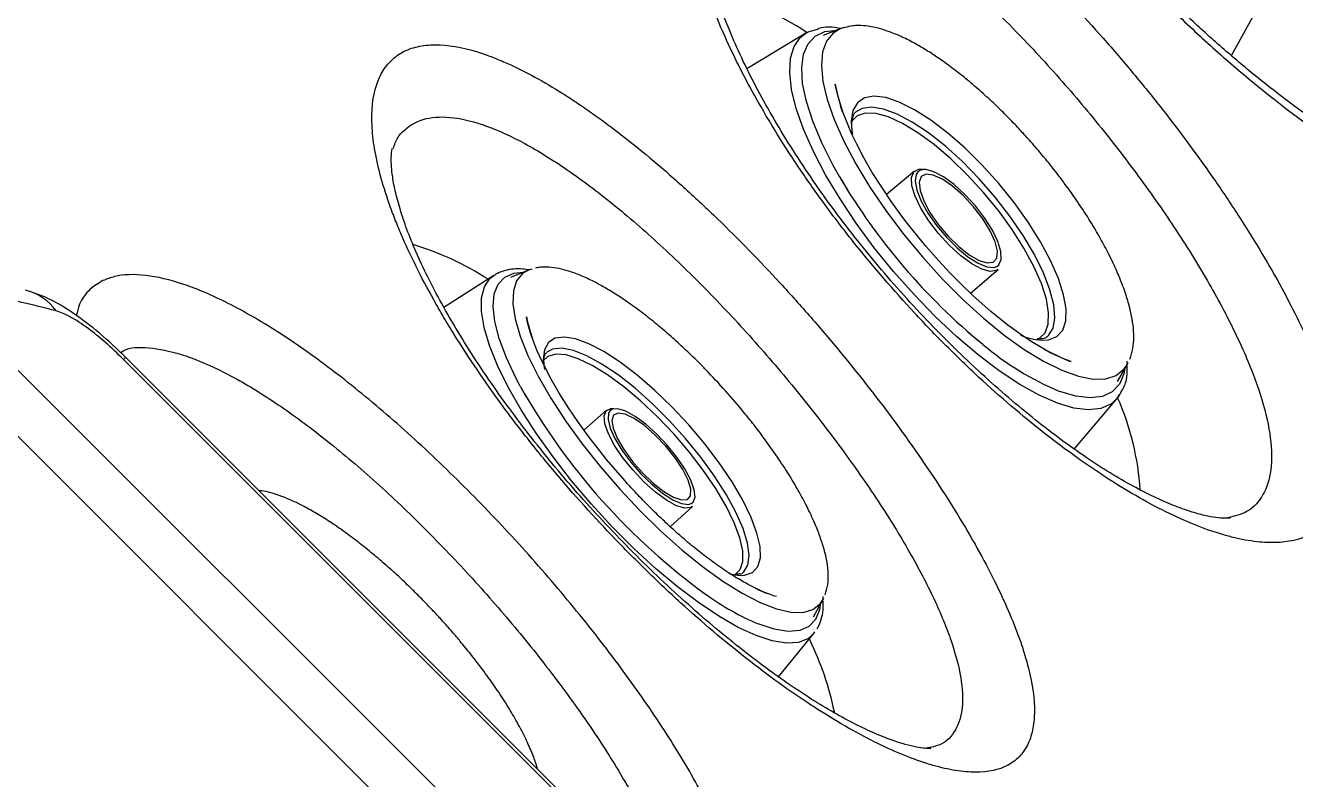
# Model space of a CAD drawing. Extents: x 409 to 498, y 628 to 778.
# Drawn here: x 417.312 to 421.841, y 658.022 to 660.712 of the extents above; entities that cross this region are included whole.
import ezdxf

# ---------------------------------------------------------------- set-up
doc = ezdxf.new("R2010")
doc.units = 0
doc.header["$MEASUREMENT"] = 0
doc.layers.add('1', color=4, linetype='Continuous')
doc.layers.add('GEOMETRY', color=4, linetype='Continuous', lineweight=25)

# ---------------------------------------------------------------- blocks, each defined once
blk = doc.blocks.new('2026_PULSE')
at = {"layer": 'GEOMETRY'}
for p, q in [((13.0346, 15.6439), (13.1935, 15.9312)), ((11.5168, 15.7235), (11.3072, 15.5971)), ((11.6425, 15.7403), (11.5786, 15.7163)), ((11.6814, 15.3752), (11.6832, 15.3634)), ((11.9051, 15.2321), (11.8051, 15.1487)), ((11.9237, 15.2339), (11.915, 15.2269)), ((11.9358, 15.2372), (11.9237, 15.2339)), ((11.6369, 15.2127), (11.6457, 15.1976)), ((10.4048, 14.8594), (10.2272, 14.746)), ((10.528, 14.8786), (10.4639, 14.8524)), ((10.5402, 14.882), (10.528, 14.8786)), ((12.1048, 14.7963), (12.2032, 14.8816)), ((14.8259, 8.4039), (8.3839, 14.8458)), ((14.5726, 8.4209), (8.4009, 14.5925)), ((14.5407, 9.1042), (9.0843, 14.5606)), ((14.5484, 9.112), (9.092, 14.5684)), ((12.6287, 14.4816), (12.6626, 14.5409)), ((12.6626, 14.5409), (12.6664, 14.5488)), ((10.4991, 14.4647), (10.5074, 14.4495)), ((12.474, 14.2406), (12.6259, 14.4195)), ((12.626, 14.4197), (12.6356, 14.4352)), ((10.807, 14.3792), (10.7262, 14.3084)), ((10.8261, 14.3815), (10.8184, 14.3757)), ((10.8308, 14.3831), (10.8261, 14.3815)), ((11.0339, 13.9635), (11.1134, 14.0359)), ((11.148, 13.7314), (11.1637, 13.7204)), ((11.5449, 13.6416), (11.5781, 13.7023)), ((11.5781, 13.7023), (11.5812, 13.7091)), ((11.5452, 13.5821), (11.5493, 13.5881)), ((11.4202, 13.4279), (11.5452, 13.5821))]:
    blk.add_line(p, q, dxfattribs=at)
at = {"layer": 'GEOMETRY', "flags": 128}
for points in [[(12.4141, 14.4043), (12.3495, 14.4326), (12.2801, 14.4713), (12.2071, 14.5196), (12.1316, 14.5767), (12.055, 14.6419), (11.9784, 14.7139), (11.9031, 14.7916), (11.8304, 14.8737), (11.7614, 14.9589), (11.6973, 15.0458), (11.6392, 15.1329), (11.5879, 15.2189), (11.5444, 15.3022), (11.5093, 15.3816), (11.4833, 15.4557), (11.4666, 15.5233), (11.4597, 15.5833), (11.4627, 15.6348), (11.4754, 15.6768), (11.4977, 15.7087), (11.5168, 15.7235)], [(11.6385, 15.21), (11.615, 15.2518), (11.5743, 15.3329), (11.5422, 15.4097), (11.5193, 15.4808), (11.506, 15.5451), (11.5026, 15.6014), (11.509, 15.6487), (11.5252, 15.6863), (11.5509, 15.7135), (11.5856, 15.7298), (11.6289, 15.735), (11.6295, 15.735)], [(11.5168, 15.7235), (11.5293, 15.73), (11.5598, 15.7389)], [(11.6425, 15.7403), (11.6145, 15.7244), (11.5909, 15.6959), (11.5768, 15.6572), (11.5726, 15.6089), (11.5782, 15.5518)], [(11.5782, 15.5518), (11.5937, 15.487), (11.6186, 15.4156), (11.6527, 15.3389), (11.6952, 15.2583), (11.7454, 15.1752), (11.8024, 15.0911), (11.8652, 15.0075), (11.9327, 14.9259), (12.0036, 14.8478), (12.0768, 14.7744), (12.1508, 14.7072), (12.2244, 14.6474), (12.2963, 14.596), (12.3652, 14.5539), (12.4298, 14.5218), (12.489, 14.5005), (12.5418, 14.4901), (12.5871, 14.491), (12.6242, 14.5031), (12.6525, 14.5262), (12.6626, 14.5409)], [(11.9453, 14.9643), (11.8831, 15.0408), (11.8596, 15.0718), (11.8227, 15.1228), (11.7878, 15.1744), (11.7544, 15.2275), (11.7244, 15.2795), (11.699, 15.3276), (11.6806, 15.3657), (11.6701, 15.3895), (11.6469, 15.4488), (11.6285, 15.5107), (11.6233, 15.5345), (11.6221, 15.5411), (11.622, 15.5417), (11.622, 15.5417), (11.622, 15.5417), (11.622, 15.5417), (11.622, 15.5417), (11.622, 15.5417), (11.622, 15.5417), (11.622, 15.5417), (11.622, 15.5417), (11.622, 15.5417), (11.622, 15.5416), (11.6221, 15.5409), (11.6315, 15.4985), (11.6441, 15.4567), (11.6484, 15.4442), (11.6492, 15.4421), (11.6493, 15.4416), (11.6493, 15.4415), (11.6494, 15.4415), (11.6494, 15.4415), (11.6494, 15.4415), (11.6494, 15.4415), (11.6494, 15.4415), (11.6494, 15.4415), (11.6494, 15.4415), (11.6494, 15.4415), (11.6493, 15.4415), (11.6493, 15.4418), (11.6485, 15.4439), (11.6425, 15.4616), (11.6409, 15.4665), (11.6409, 15.4667), (11.6409, 15.4667), (11.6409, 15.4667), (11.6409, 15.4667), (11.6409, 15.4667), (11.6409, 15.4667), (11.6409, 15.4667), (11.6409, 15.4666), (11.6409, 15.4666), (11.641, 15.4664), (11.6412, 15.4657), (11.6421, 15.4629), (11.6424, 15.4619), (11.6425, 15.4614), (11.6426, 15.4612), (11.6427, 15.4611), (11.6427, 15.461), (11.6427, 15.4609), (11.6427, 15.4609), (11.6426, 15.4612), (11.6423, 15.4623), (11.6417, 15.464), (11.6418, 15.4639)], [(12.3573, 14.6289), (12.3829, 14.6304), (12.4126, 14.6421), (12.4331, 14.6648), (12.4441, 14.6978), (12.4452, 14.7403), (12.4364, 14.7912), (12.4179, 14.8491), (12.3902, 14.9126), (12.3541, 14.98), (12.3103, 15.0497), (12.2602, 15.1196), (12.2049, 15.1882), (12.146, 15.2535), (12.0849, 15.3139), (12.0232, 15.3679), (11.9626, 15.414), (11.9045, 15.451), (11.8505, 15.478), (11.802, 15.4943), (11.7603, 15.4994), (11.7264, 15.4933), (11.7012, 15.476), (11.6854, 15.4481), (11.6793, 15.4102), (11.6814, 15.3752)], [(12.3775, 14.641), (12.3824, 14.6454), (12.3986, 14.6722), (12.4049, 14.7092), (12.4013, 14.7552), (12.3876, 14.809), (12.3645, 14.8692), (12.3324, 14.9342), (12.2922, 15.0021), (12.2451, 15.0711), (12.1923, 15.1393), (12.1353, 15.2048), (12.0756, 15.266), (12.0149, 15.321), (11.9547, 15.3685), (11.8969, 15.407), (11.8428, 15.4356), (11.794, 15.4535), (11.7519, 15.4602), (11.7176, 15.4554), (11.6947, 15.4421)], [(12.3473, 14.6335), (12.3494, 14.6347), (12.3702, 14.6554), (12.3815, 14.6864), (12.383, 14.7267), (12.3748, 14.7754), (12.3571, 14.8311), (12.3303, 14.8922), (12.2951, 14.9572), (12.2525, 15.0242), (12.2038, 15.0914), (12.1501, 15.157), (12.0931, 15.2191), (12.0341, 15.2762), (11.9749, 15.3265), (11.9171, 15.3689), (11.8622, 15.402), (11.8117, 15.4251), (11.767, 15.4374), (11.7294, 15.4386), (11.6998, 15.4288), (11.679, 15.4081), (11.6778, 15.406)], [(12.2032, 14.8816), (12.1975, 14.8778), (12.1749, 14.8743), (12.1448, 14.8823), (12.1089, 14.9012), (12.0696, 14.93), (12.0293, 14.9667), (11.9906, 15.009), (11.9558, 15.0543), (11.9272, 15.0998), (11.9066, 15.1426), (11.8952, 15.18), (11.8938, 15.2096), (11.9025, 15.2296), (11.9206, 15.2388), (11.9333, 15.2391)], [(11.915, 15.2269), (11.9108, 15.2198), (11.9073, 15.1959), (11.9135, 15.1636), (11.9289, 15.1249), (11.9526, 15.0824), (11.9832, 15.0386), (12.0186, 14.9963), (12.0567, 14.9582), (12.0951, 14.9267), (12.1313, 14.9037), (12.1631, 14.8907), (12.1885, 14.8885), (12.1982, 14.8915)], [(12.1858, 14.9072), (12.1982, 14.9215), (12.2004, 14.9463), (12.1923, 14.9798), (12.1744, 15.0194), (12.1482, 15.0622), (12.1154, 15.105), (12.0787, 15.1447), (12.0406, 15.1784), (12.0041, 15.2034), (11.9717, 15.218), (11.946, 15.2211), (11.9289, 15.2125), (11.9215, 15.1927), (11.9245, 15.1633), (11.9376, 15.1265), (11.9598, 15.0849), (11.9896, 15.0417), (12.0247, 15), (12.0624, 14.963), (12.1001, 14.9334), (12.1349, 14.9133), (12.1641, 14.9044), (12.1858, 14.9072)], [(12.2142, 14.9166), (12.2129, 14.9448), (12.202, 14.9806), (12.1823, 15.0215), (12.1549, 15.065), (12.1217, 15.1084), (12.0846, 15.1489), (12.0461, 15.184), (12.0085, 15.2114), (11.9742, 15.2296), (11.9453, 15.2372), (11.9358, 15.2372)], [(12.3869, 14.5859), (12.3869, 14.5859), (12.387, 14.5859), (12.3871, 14.5858), (12.3873, 14.5857), (12.3875, 14.5856), (12.3879, 14.5854), (12.3888, 14.5849), (12.3911, 14.5838), (12.3919, 14.5834), (12.3922, 14.5832), (12.3923, 14.5832), (12.3923, 14.5832), (12.3923, 14.5832), (12.3923, 14.5832), (12.3923, 14.5831), (12.3923, 14.5831), (12.3923, 14.5831), (12.3923, 14.5832), (12.3922, 14.5832), (12.3916, 14.5835), (12.387, 14.5859), (12.3698, 14.595), (12.3688, 14.5956), (12.3688, 14.5956), (12.3688, 14.5956), (12.3688, 14.5956), (12.3688, 14.5956), (12.3688, 14.5956), (12.3688, 14.5956), (12.3688, 14.5956), (12.3688, 14.5956), (12.3689, 14.5955), (12.3691, 14.5954), (12.3706, 14.5946), (12.3912, 14.5837), (12.4413, 14.5607), (12.4579, 14.5544), (12.4632, 14.5525), (12.4633, 14.5525), (12.4633, 14.5525), (12.4633, 14.5525), (12.4633, 14.5525), (12.4633, 14.5525), (12.4633, 14.5525), (12.4633, 14.5525), (12.4633, 14.5525), (12.4633, 14.5525), (12.4633, 14.5525), (12.4633, 14.5525), (12.4633, 14.5525), (12.4627, 14.5527), (12.4307, 14.5651), (12.3725, 14.5936), (12.3265, 14.6207), (12.2927, 14.6429), (12.2372, 14.683), (12.177, 14.7315), (12.1145, 14.787), (12.0663, 14.8333), (12.031, 14.8693), (11.991, 14.9123), (11.9453, 14.9643)], [(12.1982, 14.8915), (12.2059, 14.8973), (12.2142, 14.9165), (12.2142, 14.9166)], [(11.3401, 13.5751), (11.2762, 13.6045), (11.2073, 13.644), (11.1344, 13.6928), (11.0587, 13.7501), (10.9815, 13.815), (10.9039, 13.8863), (10.8274, 13.9631), (10.7532, 14.0439), (10.6824, 14.1274), (10.6162, 14.2124), (10.5558, 14.2973), (10.5021, 14.3809), (10.456, 14.4616), (10.4182, 14.5382), (10.3894, 14.6095), (10.3701, 14.6743), (10.3605, 14.7314), (10.3609, 14.78), (10.3711, 14.8193), (10.3911, 14.8486), (10.4048, 14.8594)], [(10.4991, 14.4647), (10.4848, 14.492), (10.45, 14.5661), (10.4245, 14.6344), (10.4085, 14.6958), (10.4024, 14.7493), (10.4063, 14.7939), (10.4202, 14.8288), (10.4437, 14.8535), (10.4765, 14.8676), (10.5094, 14.871)], [(10.528, 14.8786), (10.5076, 14.8668), (10.4862, 14.8408), (10.4745, 14.8047), (10.4727, 14.7591), (10.481, 14.7048)], [(10.481, 14.7048), (10.499, 14.6428), (10.5266, 14.5741), (10.5632, 14.5001), (10.6082, 14.422), (10.6608, 14.3412), (10.72, 14.2592), (10.7847, 14.1774), (10.8539, 14.0973), (10.9263, 14.0203), (11.0005, 13.9478), (11.0754, 13.8811), (11.1494, 13.8213), (11.2214, 13.7696), (11.29, 13.7269), (11.354, 13.6939), (11.4123, 13.6712), (11.4637, 13.6592), (11.5075, 13.6582), (11.5428, 13.6681), (11.569, 13.6888), (11.5781, 13.7023)], [(10.8714, 14.1283), (10.807, 14.2035), (10.7825, 14.2339), (10.7438, 14.2841), (10.7069, 14.3349), (10.6711, 14.3877), (10.6383, 14.4399), (10.6093, 14.49), (10.5852, 14.5358), (10.5676, 14.5728), (10.5588, 14.593), (10.5372, 14.6506), (10.5255, 14.692), (10.5216, 14.7106), (10.5212, 14.7127), (10.5212, 14.7128), (10.5212, 14.7128), (10.5212, 14.7128), (10.5212, 14.7128), (10.5212, 14.7128), (10.5212, 14.7128), (10.5212, 14.7128), (10.5212, 14.7128), (10.5212, 14.7128), (10.5212, 14.7128), (10.5212, 14.7127), (10.5213, 14.7123), (10.5251, 14.6935), (10.5392, 14.6442), (10.5423, 14.6352), (10.5428, 14.6339), (10.5428, 14.6337), (10.5428, 14.6337), (10.5428, 14.6337), (10.5428, 14.6337), (10.5428, 14.6337), (10.5428, 14.6336), (10.5428, 14.6336), (10.5428, 14.6337), (10.5428, 14.6337), (10.5428, 14.6339), (10.5422, 14.6355), (10.5379, 14.6481), (10.5365, 14.6526), (10.5365, 14.6527), (10.5365, 14.6528), (10.5365, 14.6528), (10.5365, 14.6527), (10.5365, 14.6527), (10.5365, 14.6527), (10.5365, 14.6527), (10.5365, 14.6527), (10.5365, 14.6526), (10.5366, 14.6523), (10.5368, 14.6517), (10.5375, 14.6494), (10.5378, 14.6485), (10.5379, 14.6481), (10.538, 14.6479), (10.5381, 14.6477), (10.5381, 14.6476), (10.5381, 14.6476), (10.5381, 14.6476), (10.5379, 14.6482), (10.5376, 14.6491)], [(11.2865, 13.7901), (11.2992, 13.791), (11.3273, 13.8009), (11.3461, 13.8215), (11.3551, 13.8523), (11.3541, 13.8925), (11.3431, 13.9411), (11.3225, 13.9967), (11.2926, 14.058), (11.2544, 14.1234), (11.2087, 14.1912), (11.1569, 14.2595), (11.1002, 14.3267), (11.04, 14.3911), (10.978, 14.4508), (10.9158, 14.5045), (10.8549, 14.5507), (10.797, 14.5881), (10.7435, 14.616), (10.6959, 14.6334), (10.6553, 14.64), (10.6229, 14.6356), (10.5993, 14.6203), (10.5854, 14.5945), (10.5814, 14.5588), (10.5853, 14.5244)], [(11.2931, 13.7992), (11.2963, 13.8022), (11.3107, 13.8269), (11.315, 13.8616), (11.3093, 13.9054), (11.2935, 13.957), (11.2682, 14.015), (11.234, 14.0778), (11.1919, 14.1438), (11.143, 14.2111), (11.0887, 14.2779), (11.0304, 14.3424), (10.9698, 14.4028), (10.9084, 14.4574), (10.848, 14.5048), (10.7901, 14.5437), (10.7365, 14.5731), (10.6885, 14.592), (10.6475, 14.6001), (10.6145, 14.597), (10.5929, 14.5852)], [(9.092, 14.5684), (9.0912, 14.5675), (9.0843, 14.5606)], [(11.2641, 13.7918), (11.2642, 13.7919), (11.2832, 13.8106), (11.2927, 13.8395), (11.2922, 13.8777), (11.2819, 13.9241), (11.2621, 13.9776), (11.2332, 14.0367), (11.196, 14.0997), (11.1517, 14.1649), (11.1013, 14.2306), (11.0462, 14.2949), (10.9881, 14.3561), (10.9283, 14.4126), (10.8687, 14.4628), (10.8107, 14.5053), (10.756, 14.5389), (10.7061, 14.5629), (10.6623, 14.5764), (10.6259, 14.5791), (10.5978, 14.571), (10.5795, 14.5536)], [(12.6552, 14.5278), (12.6513, 14.5093), (12.6351, 14.4717), (12.6094, 14.4445), (12.5747, 14.4282), (12.5315, 14.423), (12.4805, 14.429), (12.4228, 14.4461)], [(12.6259, 14.4195), (12.6051, 14.4009), (12.5691, 14.3851), (12.5248, 14.3803), (12.4729, 14.3868), (12.4141, 14.4043)], [(12.6421, 14.4449), (12.6321, 14.4275), (12.6259, 14.4195)], [(11.1134, 14.0359), (11.1074, 14.0319), (11.0858, 14.0296), (11.0563, 14.0384), (11.0207, 14.0579), (10.9813, 14.0867), (10.9406, 14.1231), (10.9011, 14.1648), (10.8653, 14.2092), (10.8354, 14.2535), (10.8134, 14.2949), (10.8006, 14.3307), (10.7978, 14.3589), (10.8052, 14.3775), (10.8224, 14.3854), (10.8312, 14.3855)], [(10.8184, 14.3757), (10.8142, 14.3687), (10.812, 14.3462), (10.8195, 14.3153), (10.8363, 14.278), (10.8613, 14.2368), (10.893, 14.194), (10.9293, 14.1525), (10.9679, 14.1148), (11.0066, 14.0834), (11.0427, 14.0601), (11.0741, 14.0465), (11.0987, 14.0434), (11.1086, 14.0461)], [(11.0952, 14.0612), (11.1065, 14.0742), (11.1074, 14.0976), (11.0979, 14.1297), (11.0787, 14.1679), (11.0513, 14.2095), (11.0176, 14.2515), (10.9801, 14.2906), (10.9417, 14.3241), (10.9052, 14.3493), (10.8732, 14.3645), (10.8482, 14.3685), (10.832, 14.361), (10.8259, 14.3426), (10.8302, 14.3146), (10.8446, 14.2792), (10.8682, 14.2388), (10.8991, 14.1966), (10.935, 14.1557), (10.9733, 14.1191), (11.0111, 14.0895), (11.0457, 14.0691), (11.0744, 14.0594), (11.0952, 14.0612)], [(11.1222, 14.0689), (11.1195, 14.0957), (11.1073, 14.13), (11.0862, 14.1696), (11.0577, 14.2119), (11.0234, 14.2544), (10.9857, 14.2943), (10.9467, 14.3291), (10.909, 14.3567), (10.875, 14.3753), (10.8468, 14.3837), (10.8308, 14.3831)], [(11.1086, 14.0461), (11.1151, 14.051), (11.1222, 14.0688), (11.1222, 14.0689)], [(11.2469, 13.7953), (11.2626, 13.7921), (11.2865, 13.7901)], [(11.5685, 13.6847), (11.5657, 13.6673), (11.5518, 13.6323), (11.5283, 13.6076), (11.4955, 13.5936), (11.454, 13.5904), (11.4045, 13.5982), (11.3478, 13.6168)], [(11.5452, 13.5821), (11.5248, 13.5639), (11.4909, 13.5504), (11.4483, 13.5478), (11.3977, 13.556), (11.3401, 13.5751)]]:
    blk.add_lwpolyline(points, dxfattribs=at)
at = {"layer": 'GEOMETRY'}
for centre, radius, start, end in [((11.0345, 15.011), 0.865, 55.7133, 79.1046), ((13.5666, 16.3435), 2.2366, 210.4514, 230.6416), ((9.818, 13.9716), 1.0419, 57.0807, 73.3475), ((8.6877, 14.619), 0.1945, 36.1466, 75.9813), ((12.3744, 14.8627), 0.2345, 247.058, 265.8153), ((12.8237, 15.4095), 1.0435, 229.6604, 247.407), ((12.5279, 15.6072), 2.3284, 209.3856, 234.134), ((11.7477, 14.0325), 0.9641, 3.6456, 23.9174), ((11.7255, 14.5041), 0.9643, 234.3718, 246.9436), ((10.5513, 13.082), 1.0905, 11.4449, 26.1826)]:
    blk.add_arc(centre, radius, start, end, dxfattribs=at)
for points, knots in [([(27.6666, 11.1529), (27.4099, 11.1344), (27.1534, 11.1229), (26.6402, 11.1136), (26.3835, 11.1157), (25.9981, 11.1292), (25.8695, 11.1354), (25.6133, 11.151), (25.4854, 11.1606), (25.1025, 11.1941), (24.8482, 11.2231), (24.341, 11.2942), (24.0884, 11.3363), (23.7105, 11.4092), (23.5845, 11.4352), (23.427, 11.4698), (23.3955, 11.4769), (23.3329, 11.491), (23.3017, 11.4982), (23.2552, 11.5091), (23.2398, 11.5127), (23.2087, 11.52), (23.1927, 11.5239), (23.1431, 11.5357), (23.1079, 11.5442), (23.0607, 11.5559), (23.051, 11.5583), (23.0314, 11.5631), (23.0214, 11.5657), (22.9917, 11.5731), (22.9723, 11.578), (22.914, 11.593), (22.8752, 11.6031), (22.7589, 11.6341), (22.6815, 11.6554), (22.4501, 11.7216), (22.2964, 11.7685), (22.0667, 11.8432), (21.9901, 11.8688), (21.8378, 11.9213), (21.762, 11.9482), (21.5356, 12.0307), (21.3858, 12.0882), (21.089, 12.208), (20.9419, 12.2703), (20.65, 12.3997), (20.5051, 12.4668), (20.074, 12.6752), (19.7908, 12.8236), (19.4404, 13.0222), (19.3705, 13.0625), (19.2659, 13.1241), (19.231, 13.1448), (19.1788, 13.1761), (19.1614, 13.1866), (19.1267, 13.2075), (19.1096, 13.2179), (19.0591, 13.2488), (19.0263, 13.269), (18.9783, 13.2989), (18.9624, 13.3088), (18.9317, 13.3281), (18.9168, 13.3375), (18.8877, 13.3559), (18.8736, 13.3649), (18.8456, 13.3828), (18.8317, 13.3917), (18.8043, 13.4093), (18.7908, 13.418), (18.7638, 13.4355), (18.7231, 13.4619), (18.6821, 13.4888), (18.6271, 13.525), (18.5995, 13.5433), (18.5167, 13.5984), (18.4618, 13.6355), (18.2977, 13.7476), (18.1891, 13.8235), (18.0275, 13.9393), (17.9738, 13.9782), (17.867, 14.0565), (17.8139, 14.0959), (17.6555, 14.2148), (17.5511, 14.295), (17.2411, 14.5384), (17.0389, 14.7044), (16.6428, 15.0441), (16.4487, 15.2177), (16.1635, 15.4841), (16.0694, 15.5739), (15.8831, 15.7555), (15.7909, 15.8473), (15.3348, 16.3112), (14.9861, 16.6973), (14.4857, 17.3014), (14.3227, 17.507), (14.084, 17.8222), (14.0054, 17.9284), (13.8888, 18.0895), (13.8503, 18.1435), (13.7738, 18.2518), (13.7358, 18.3061), (13.6606, 18.4152), (13.6233, 18.47), (13.5678, 18.5525), (13.5493, 18.58), (13.5126, 18.6353), (13.4943, 18.663), (13.4582, 18.718), (13.4403, 18.7453), (13.405, 18.7997), (13.3876, 18.8266), (13.3611, 18.8679), (13.3522, 18.8819), (13.3343, 18.91), (13.3252, 18.9243), (13.3065, 18.9539), (13.297, 18.9691), (13.2773, 19.0005), (13.2673, 19.0166), (13.2371, 19.0652), (13.2167, 19.0984), (13.1857, 19.1495), (13.1752, 19.1667), (13.1542, 19.2015), (13.102, 19.2886), (13.0509, 19.3758), (12.9303, 19.5855), (12.8526, 19.7258), (12.6269, 20.1494), (12.4865, 20.4349), (12.29, 20.8701), (12.2269, 21.0162), (12.1055, 21.3108), (12.0472, 21.4594), (11.9354, 21.7591), (11.8821, 21.91), (11.8058, 22.1386), (11.781, 22.2152), (11.7326, 22.3691), (11.7091, 22.4463), (11.641, 22.6778), (11.5984, 22.8326), (11.5563, 22.9977), (11.5538, 23.0074), (11.5489, 23.0271), (11.5464, 23.037), (11.5413, 23.0572), (11.5388, 23.0672), (11.534, 23.0868), (11.5316, 23.0964), (11.5201, 23.1436), (11.5116, 23.1787), (11.4998, 23.2281), (11.4961, 23.2439), (11.4888, 23.275), (11.4778, 23.3218), (11.4671, 23.3686), (11.446, 23.4625), (11.4323, 23.5253), (11.4057, 23.6507), (11.3928, 23.7134), (11.3555, 23.9016), (11.3323, 24.027), (11.2675, 24.4036), (11.2308, 24.6552), (11.1405, 25.4108), (11.1063, 25.9156), (11.0906, 26.9311), (11.1091, 27.4415), (11.1562, 27.9566)], [0, 0, 0, 0, 0.03125, 0.03125, 0.0625, 0.0625, 0.078125, 0.078125, 0.09375, 0.09375, 0.125, 0.125, 0.15625, 0.15625, 0.171875, 0.171875, 0.175781, 0.175781, 0.179688, 0.179688, 0.181641, 0.181641, 0.183594, 0.183594, 0.1875, 0.1875, 0.188477, 0.188477, 0.189453, 0.189453, 0.191406, 0.191406, 0.195313, 0.195313, 0.203125, 0.203125, 0.21875, 0.21875, 0.226563, 0.226563, 0.234375, 0.234375, 0.25, 0.25, 0.265625, 0.265625, 0.28125, 0.28125, 0.3125, 0.3125, 0.320313, 0.320313, 0.324219, 0.324219, 0.326172, 0.326172, 0.328125, 0.328125, 0.332031, 0.332031, 0.333984, 0.333984, 0.335938, 0.335938, 0.337891, 0.337891, 0.339844, 0.339844, 0.341797, 0.341797, 0.34375, 0.347656, 0.347656, 0.351563, 0.351563, 0.359375, 0.359375, 0.375, 0.375, 0.382813, 0.382813, 0.390625, 0.390625, 0.40625, 0.40625, 0.4375, 0.4375, 0.46875, 0.46875, 0.484375, 0.484375, 0.5, 0.5, 0.5625, 0.5625, 0.59375, 0.59375, 0.609375, 0.609375, 0.617188, 0.617188, 0.625, 0.625, 0.632813, 0.632813, 0.636719, 0.636719, 0.640625, 0.640625, 0.644531, 0.644531, 0.648438, 0.648438, 0.650391, 0.650391, 0.652344, 0.652344, 0.654297, 0.654297, 0.65625, 0.65625, 0.660156, 0.660156, 0.662109, 0.662109, 0.664063, 0.671875, 0.671875, 0.6875, 0.6875, 0.71875, 0.71875, 0.734375, 0.734375, 0.75, 0.75, 0.765625, 0.765625, 0.773438, 0.773438, 0.78125, 0.78125, 0.796875, 0.796875, 0.797852, 0.797852, 0.798828, 0.798828, 0.799805, 0.799805, 0.800781, 0.800781, 0.804688, 0.804688, 0.806641, 0.806641, 0.808594, 0.8125, 0.8125, 0.820313, 0.820313, 0.828125, 0.828125, 0.84375, 0.84375, 0.875, 0.875, 0.9375, 0.9375, 1, 1, 1, 1]), ([(8.3239, 14.9089), (8.3177, 14.9827), (8.2952, 15.2503), (8.2869, 15.6243), (8.2952, 15.9452), (8.2961, 16.0961), (8.2988, 16.1855), (8.3142, 16.2596), (8.3523, 16.302), (8.4233, 16.3251), (8.6555, 16.3806), (9.0797, 16.4956), (9.6452, 16.6426), (10.2119, 16.7947), (10.7336, 16.9381), (11.2569, 17.0896), (11.6118, 17.1975), (11.7892, 17.2514)], [0, 0, 0, 0, 0.036801, 0.133443, 0.173554, 0.187011, 0.200459, 0.213799, 0.226639, 0.239543, 0.266089, 0.390403, 0.54106, 0.65901, 0.777015, 0.888498, 1, 1, 1, 1]), ([(11.7892, 17.2514), (11.845, 17.1318), (11.907, 17.0132), (12.0435, 16.778), (12.118, 16.6613), (12.2189, 16.5167), (12.2395, 16.4879), (12.281, 16.4309), (12.302, 16.4027), (12.3658, 16.3189), (12.4092, 16.2641), (12.5425, 16.1028), (12.635, 15.9994), (12.7554, 15.8754), (12.7797, 15.8509), (12.8283, 15.8029), (12.8527, 15.7794), (12.9259, 15.71), (12.975, 15.6655), (13.1228, 15.5372), (13.2221, 15.4583), (13.3472, 15.3685), (13.3723, 15.351), (13.4219, 15.3173), (13.4466, 15.3009), (13.5203, 15.2536), (13.5688, 15.2243), (13.7127, 15.1428), (13.8064, 15.0971), (13.9204, 15.0512), (13.9429, 15.0426), (13.9874, 15.0267), (14.0092, 15.0194), (14.0739, 14.9992), (14.1157, 14.9882), (14.2372, 14.9624), (14.313, 14.9548), (14.4183, 14.9583), (14.4516, 14.962), (14.5143, 14.9741), (14.5732, 14.991), (14.6245, 15.0174), (14.6602, 15.0408), (14.6715, 15.0492), (14.6934, 15.0672), (14.7038, 15.0768), (14.7532, 15.1277), (14.7837, 15.1771), (14.8163, 15.2634), (14.825, 15.2942), (14.8347, 15.3436), (14.8374, 15.3606), (14.8417, 15.3957), (14.8432, 15.4138), (14.8482, 15.506), (14.8431, 15.5863), (14.8228, 15.7162), (14.8138, 15.761), (14.7917, 15.8541), (14.7784, 15.9024), (14.7631, 15.9518)], [0, 0, 0, 0, 0.0625, 0.0625, 0.125, 0.125, 0.140625, 0.140625, 0.15625, 0.15625, 0.1875, 0.1875, 0.25, 0.25, 0.265625, 0.265625, 0.28125, 0.28125, 0.3125, 0.3125, 0.375, 0.375, 0.390625, 0.390625, 0.40625, 0.40625, 0.4375, 0.4375, 0.5, 0.5, 0.515625, 0.515625, 0.53125, 0.53125, 0.5625, 0.5625, 0.625, 0.625, 0.65625, 0.65625, 0.6875, 0.71875, 0.71875, 0.734375, 0.734375, 0.75, 0.75, 0.8125, 0.8125, 0.84375, 0.84375, 0.859375, 0.859375, 0.875, 0.875, 0.9375, 0.9375, 0.96875, 0.96875, 1, 1, 1, 1]), ([(14.2549, 15.0546), (14.2392, 15.0527), (14.2069, 15.0487), (14.145, 15.0504), (14.074, 15.0591), (13.9952, 15.0761), (13.9096, 15.1014), (13.818, 15.1356), (13.7213, 15.1786), (13.6197, 15.2305), (13.5135, 15.2914), (13.4028, 15.3618), (13.2885, 15.4413), (13.1717, 15.5296), (13.0533, 15.6262), (12.9345, 15.7306), (12.8165, 15.8418), (12.7005, 15.959), (12.5875, 16.0812), (12.4785, 16.2074), (12.3742, 16.3372), (12.2742, 16.4703), (12.1786, 16.607), (12.0875, 16.747), (12.0015, 16.8895), (11.922, 17.0333), (11.8638, 17.1458), (11.8348, 17.2095), (11.8275, 17.2256)], [0, 0, 0, 0, 0.036683, 0.07559, 0.113845, 0.151835, 0.189705, 0.227495, 0.265096, 0.302681, 0.340987, 0.379967, 0.419551, 0.459639, 0.50011, 0.540828, 0.58165, 0.622392, 0.662917, 0.703118, 0.742948, 0.782619, 0.822721, 0.863216, 0.904026, 0.945051, 0.986173, 1, 1, 1, 1]), ([(11.2338, 16.5469), (11.2154, 16.5387), (11.1986, 16.5283), (11.1683, 16.5031), (11.155, 16.4884), (11.1203, 16.4384), (11.1043, 16.3974), (11.0931, 16.3363), (11.0913, 16.3237), (11.0887, 16.2973), (11.0879, 16.2836), (11.0867, 16.2414), (11.0878, 16.2117), (11.0967, 16.1185), (11.11, 16.0506), (11.1361, 15.9585), (11.1418, 15.9397), (11.154, 15.9018), (11.1606, 15.8826), (11.1815, 15.8245), (11.1972, 15.785), (11.232, 15.7043), (11.251, 15.6631), (11.2823, 15.6002), (11.2931, 15.579), (11.3157, 15.5362), (11.3274, 15.5147), (11.3874, 15.4071), (11.4409, 15.3207), (11.5292, 15.1905), (11.56, 15.1469), (11.6083, 15.0815), (11.6246, 15.0598), (11.6577, 15.0167), (11.6744, 14.9953), (11.7592, 14.8892), (11.8303, 14.8066), (11.9418, 14.6865), (11.98, 14.6468), (12.0565, 14.5704), (12.0949, 14.5334), (12.2106, 14.4261), (12.2885, 14.3595), (12.4455, 14.2361), (12.5221, 14.1814), (12.634, 14.1096), (12.6707, 14.0873), (12.7432, 14.0462), (12.7791, 14.0274), (12.8828, 13.9772), (12.9474, 13.9519), (13.0226, 13.93), (13.0374, 13.9262), (13.0663, 13.9195), (13.0805, 13.9166), (13.122, 13.9097), (13.1481, 13.9072), (13.2214, 13.9058), (13.2639, 13.9131), (13.3089, 13.9327), (13.3175, 13.9372), (13.3338, 13.9471), (13.3414, 13.9525), (13.3629, 13.9703), (13.3753, 13.9841), (13.3964, 14.0155), (13.4051, 14.0331), (13.4154, 14.0624), (13.4183, 14.0726), (13.4232, 14.0941), (13.4252, 14.1054), (13.4325, 14.1635), (13.4306, 14.2163), (13.4163, 14.3049), (13.4097, 14.336), (13.3968, 14.3851), (13.392, 14.4018), (13.3816, 14.4358), (13.3759, 14.453), (13.3455, 14.5405), (13.3143, 14.6148), (13.2572, 14.7327), (13.2364, 14.7733), (13.192, 14.8551), (13.1685, 14.8964), (13.1188, 14.98), (13.0926, 15.0223), (13.0376, 15.1077), (13.0088, 15.1509), (12.9183, 15.2817), (12.8547, 15.368), (12.7543, 15.496), (12.72, 15.5384), (12.6673, 15.6017), (12.6495, 15.6228), (12.6136, 15.6646), (12.5956, 15.6853), (12.5052, 15.7875), (12.4319, 15.8656), (12.339, 15.9586), (12.3204, 15.9769), (12.2829, 16.0131), (12.2641, 16.031), (12.2076, 16.0837), (12.1704, 16.1173), (12.0595, 16.2133), (11.9868, 16.2711), (11.8974, 16.3355), (11.8795, 16.348), (11.8442, 16.372), (11.8267, 16.3835), (11.775, 16.4164), (11.7414, 16.4364), (11.6758, 16.4723), (11.6439, 16.4882), (11.5972, 16.5091), (11.5818, 16.5155), (11.5516, 16.5274), (11.5366, 16.5328), (11.4634, 16.5571), (11.4101, 16.5675), (11.3379, 16.5699), (11.3152, 16.5685), (11.283, 16.5629), (11.2726, 16.5605), (11.2526, 16.5546), (11.243, 16.551), (11.2338, 16.5469)], [0, 0, 0, 0, 0.015625, 0.015625, 0.03125, 0.03125, 0.0625, 0.0625, 0.070313, 0.070313, 0.078125, 0.078125, 0.09375, 0.09375, 0.125, 0.125, 0.132813, 0.132813, 0.140625, 0.140625, 0.15625, 0.15625, 0.171875, 0.171875, 0.179688, 0.179688, 0.1875, 0.1875, 0.21875, 0.21875, 0.234375, 0.234375, 0.242188, 0.242188, 0.25, 0.25, 0.28125, 0.28125, 0.296875, 0.296875, 0.3125, 0.3125, 0.34375, 0.34375, 0.375, 0.375, 0.390625, 0.390625, 0.40625, 0.40625, 0.4375, 0.4375, 0.445313, 0.445313, 0.453125, 0.453125, 0.46875, 0.46875, 0.5, 0.5, 0.507813, 0.507813, 0.515625, 0.515625, 0.53125, 0.53125, 0.546875, 0.546875, 0.554688, 0.554688, 0.5625, 0.5625, 0.59375, 0.59375, 0.609375, 0.609375, 0.617188, 0.617188, 0.625, 0.625, 0.65625, 0.65625, 0.671875, 0.671875, 0.6875, 0.6875, 0.703125, 0.703125, 0.71875, 0.71875, 0.75, 0.75, 0.765625, 0.765625, 0.773438, 0.773438, 0.78125, 0.78125, 0.8125, 0.8125, 0.820313, 0.820313, 0.828125, 0.828125, 0.84375, 0.84375, 0.875, 0.875, 0.882813, 0.882813, 0.890625, 0.890625, 0.90625, 0.90625, 0.921875, 0.921875, 0.929688, 0.929688, 0.9375, 0.9375, 0.96875, 0.96875, 0.984375, 0.984375, 0.992188, 0.992188, 1, 1, 1, 1]), ([(11.1637, 16.1868), (11.1712, 16.2047), (11.1843, 16.2357), (11.2272, 16.2798), (11.2926, 16.3142), (11.3978, 16.3185), (11.5205, 16.2889), (11.6608, 16.2245), (11.8149, 16.1282), (11.9787, 16.0021), (12.1478, 15.8513), (12.3175, 15.6801), (12.4831, 15.4949), (12.6399, 15.3008), (12.7837, 15.1043), (12.9101, 14.9104), (13.0159, 14.7248), (13.0974, 14.552), (13.153, 14.3959), (13.1799, 14.2609), (13.1784, 14.149), (13.146, 14.0652), (13.0923, 14.0104), (13.0372, 13.999), (13.0128, 13.994)], [0, 0, 0, 0, 0.028148, 0.048793, 0.099565, 0.146999, 0.194435, 0.242543, 0.290656, 0.33927, 0.387889, 0.436637, 0.485387, 0.533917, 0.582446, 0.630514, 0.678579, 0.726134, 0.773686, 0.820925, 0.868162, 0.915421, 0.962679, 1, 1, 1, 1]), ([(13.0325, 13.9951), (13.0326, 13.9952), (13.0329, 13.9953), (13.0217, 13.9934), (12.9977, 13.9938), (12.9618, 13.9984), (12.9158, 14.009), (12.8601, 14.0268), (12.7955, 14.0526), (12.7232, 14.0868), (12.6444, 14.1297), (12.5606, 14.181), (12.4729, 14.2404), (12.3818, 14.3077), (12.2878, 14.3828), (12.1912, 14.4656), (12.0936, 14.5553), (11.9963, 14.6506), (11.9011, 14.7503), (11.8094, 14.8529), (11.7221, 14.9572), (11.6396, 15.0632), (11.5616, 15.1706), (11.4883, 15.2793), (11.4206, 15.3879), (11.3594, 15.4948), (11.3056, 15.5985), (11.2598, 15.6972), (11.2223, 15.7895), (11.1934, 15.874), (11.1724, 15.9507), (11.1587, 16.0188), (11.1519, 16.0771), (11.1508, 16.1247), (11.1539, 16.1597), (11.1589, 16.1812), (11.1609, 16.1859), (11.1617, 16.1879)], [0, 0, 0, 0, 0.006568, 0.032917, 0.05854, 0.084405, 0.110992, 0.138454, 0.166735, 0.195677, 0.225081, 0.254736, 0.284471, 0.314235, 0.34479, 0.375955, 0.407535, 0.439315, 0.471037, 0.502466, 0.533444, 0.56411, 0.595105, 0.626424, 0.657931, 0.689444, 0.720738, 0.751631, 0.781951, 0.81156, 0.840645, 0.869571, 0.898152, 0.926272, 0.953888, 0.981129, 1, 1, 1, 1]), ([(11.638, 15.7404), (11.6347, 15.7412), (11.6079, 15.747), (11.5811, 15.7468), (11.5625, 15.7398), (11.5599, 15.7388)], [0, 0, 0, 0, 0.108009, 0.874643, 1, 1, 1, 1]), ([(11.6567, 15.7442), (11.6543, 15.7438), (11.6496, 15.743), (11.6449, 15.7412), (11.6425, 15.7403)], [0, 0, 0, 0, 0.500604, 1, 1, 1, 1]), ([(12.3465, 15.3055), (12.341, 15.3119), (12.3289, 15.3261), (12.3057, 15.3523), (12.2749, 15.386), (12.2356, 15.4269), (12.1913, 15.4706), (12.1434, 15.5147), (12.0939, 15.5572), (12.0444, 15.5964), (11.9967, 15.631), (11.9514, 15.6609), (11.9058, 15.6877), (11.8607, 15.7107), (11.8178, 15.7286), (11.7773, 15.7416), (11.7396, 15.7494), (11.7107, 15.7515), (11.6809, 15.7504), (11.6657, 15.7465), (11.6567, 15.7442)], [0, 0, 0, 0, 0.023072, 0.050961, 0.095802, 0.148557, 0.207787, 0.270723, 0.335634, 0.401013, 0.465295, 0.526051, 0.58597, 0.655959, 0.722246, 0.781648, 0.849724, 0.911025, 0.947468, 1, 1, 1, 1]), ([(10.092, 15.6623), (10.0749, 15.6546), (10.0596, 15.6448), (10.0323, 15.6209), (10.0205, 15.6069), (9.9907, 15.5593), (9.9781, 15.52), (9.9716, 15.4616), (9.9707, 15.4494), (9.97, 15.4241), (9.9701, 15.411), (9.9718, 15.3705), (9.9749, 15.342), (9.9896, 15.2525), (10.0069, 15.1872), (10.0381, 15.0984), (10.0448, 15.0803), (10.059, 15.0438), (10.0666, 15.0253), (10.0906, 14.9693), (10.1082, 14.9311), (10.1469, 14.8532), (10.1678, 14.8135), (10.2019, 14.7527), (10.2137, 14.7322), (10.2381, 14.6908), (10.2507, 14.67), (10.3153, 14.5659), (10.3721, 14.4821), (10.465, 14.3556), (10.4972, 14.3134), (10.5475, 14.2498), (10.5646, 14.2286), (10.599, 14.1867), (10.6163, 14.1659), (10.7041, 14.0624), (10.7772, 13.9819), (10.8721, 13.884), (10.8913, 13.8645), (10.93, 13.8259), (10.9494, 13.8068), (11.0076, 13.7506), (11.0465, 13.7143), (11.1634, 13.6089), (11.2416, 13.5433), (11.3984, 13.4214), (11.4744, 13.3672), (11.5849, 13.2957), (11.6211, 13.2735), (11.6923, 13.2324), (11.7274, 13.2134), (11.8285, 13.1629), (11.8911, 13.137), (11.9634, 13.1143), (11.9776, 13.1102), (12.0053, 13.1031), (12.0188, 13.1001), (12.0584, 13.0924), (12.0831, 13.0894), (12.1522, 13.0864), (12.1918, 13.0925), (12.2329, 13.1102), (12.2407, 13.1143), (12.2553, 13.1235), (12.2622, 13.1285), (12.2812, 13.1452), (12.292, 13.1581), (12.3099, 13.1878), (12.3169, 13.2045), (12.3246, 13.2325), (12.3267, 13.2423), (12.33, 13.2628), (12.3311, 13.2736), (12.3342, 13.3293), (12.329, 13.3802), (12.3098, 13.4657), (12.3015, 13.4958), (12.2862, 13.5433), (12.2806, 13.5595), (12.2686, 13.5924), (12.2621, 13.6092), (12.2277, 13.6941), (12.1935, 13.7663), (12.132, 13.881), (12.1097, 13.9206), (12.0625, 14.0003), (12.0376, 14.0406), (11.9591, 14.163), (11.9016, 14.2465), (11.7762, 14.4171), (11.7103, 14.5014), (11.607, 14.6267), (11.5718, 14.6683), (11.5178, 14.7303), (11.4996, 14.7509), (11.4628, 14.7919), (11.4444, 14.8122), (11.3521, 14.9124), (11.2775, 14.989), (11.1833, 15.0802), (11.1644, 15.0982), (11.1265, 15.1337), (11.1074, 15.1513), (11.0504, 15.203), (11.0128, 15.236), (10.9011, 15.3303), (10.8282, 15.3871), (10.7388, 15.4504), (10.721, 15.4627), (10.6858, 15.4863), (10.6684, 15.4976), (10.617, 15.5301), (10.5837, 15.5498), (10.5188, 15.5852), (10.4873, 15.601), (10.4414, 15.6217), (10.4263, 15.6281), (10.3967, 15.6398), (10.382, 15.6452), (10.3106, 15.6695), (10.2591, 15.6801), (10.19, 15.6832), (10.1683, 15.6821), (10.1379, 15.6771), (10.1282, 15.6749), (10.1095, 15.6694), (10.1005, 15.6661), (10.092, 15.6623)], [0, 0, 0, 0, 0.015625, 0.015625, 0.03125, 0.03125, 0.0625, 0.0625, 0.070313, 0.070313, 0.078125, 0.078125, 0.09375, 0.09375, 0.125, 0.125, 0.132813, 0.132813, 0.140625, 0.140625, 0.15625, 0.15625, 0.171875, 0.171875, 0.179688, 0.179688, 0.1875, 0.1875, 0.21875, 0.21875, 0.234375, 0.234375, 0.242188, 0.242188, 0.25, 0.25, 0.28125, 0.28125, 0.289063, 0.289063, 0.296875, 0.296875, 0.3125, 0.3125, 0.34375, 0.34375, 0.375, 0.375, 0.390625, 0.390625, 0.40625, 0.40625, 0.4375, 0.4375, 0.445313, 0.445313, 0.453125, 0.453125, 0.46875, 0.46875, 0.5, 0.5, 0.507813, 0.507813, 0.515625, 0.515625, 0.53125, 0.53125, 0.546875, 0.546875, 0.554688, 0.554688, 0.5625, 0.5625, 0.59375, 0.59375, 0.609375, 0.609375, 0.617188, 0.617188, 0.625, 0.625, 0.65625, 0.65625, 0.671875, 0.671875, 0.6875, 0.6875, 0.71875, 0.71875, 0.75, 0.75, 0.765625, 0.765625, 0.773438, 0.773438, 0.78125, 0.78125, 0.8125, 0.8125, 0.820313, 0.820313, 0.828125, 0.828125, 0.84375, 0.84375, 0.875, 0.875, 0.882813, 0.882813, 0.890625, 0.890625, 0.90625, 0.90625, 0.921875, 0.921875, 0.929688, 0.929688, 0.9375, 0.9375, 0.96875, 0.96875, 0.984375, 0.984375, 0.992188, 0.992188, 1, 1, 1, 1]), ([(10.046, 15.3124), (10.0508, 15.326), (10.0602, 15.3524), (10.0968, 15.392), (10.1571, 15.4248), (10.2575, 15.4277), (10.3761, 15.3982), (10.5134, 15.335), (10.6655, 15.2411), (10.8286, 15.1182), (10.9982, 14.9713), (11.1694, 14.8044), (11.3376, 14.6237), (11.4981, 14.4344), (11.6463, 14.2426), (11.778, 14.0536), (11.8897, 13.8726), (11.9777, 13.7044), (12.0401, 13.5528), (12.0741, 13.4222), (12.0799, 13.3145), (12.0544, 13.2351), (12.0106, 13.1859), (11.964, 13.1769), (11.9459, 13.1734)], [0, 0, 0, 0, 0.022782, 0.044243, 0.096066, 0.144004, 0.191941, 0.240454, 0.288969, 0.337992, 0.387019, 0.436232, 0.485447, 0.534512, 0.583577, 0.632263, 0.680949, 0.72921, 0.77747, 0.825468, 0.873465, 0.921447, 0.969428, 1, 1, 1, 1]), ([(11.6834, 15.3681), (11.6829, 15.3719), (11.6805, 15.3886), (11.6812, 15.412), (11.6875, 15.4326), (11.6914, 15.4404), (11.6955, 15.4426), (11.6957, 15.4427)], [0, 0, 0, 0, 0.085305, 0.382285, 0.677244, 0.979181, 1, 1, 1, 1]), ([(11.9607, 13.1726), (11.9619, 13.1729), (11.9656, 13.1741), (11.9596, 13.1726), (11.9419, 13.173), (11.9125, 13.1769), (11.8724, 13.1862), (11.8221, 13.2023), (11.7624, 13.2261), (11.6942, 13.2583), (11.6187, 13.2989), (11.5373, 13.3478), (11.4515, 13.4046), (11.3617, 13.4692), (11.2685, 13.5412), (11.172, 13.6209), (11.0734, 13.7074), (10.9744, 13.7997), (10.8765, 13.8965), (10.7812, 13.9964), (10.6897, 14.098), (10.6027, 14.2009), (10.5198, 14.3052), (10.4412, 14.4106), (10.3675, 14.5164), (10.2998, 14.6209), (10.2391, 14.7226), (10.1861, 14.8199), (10.1414, 14.9114), (10.1054, 14.9954), (10.0777, 15.0717), (10.0579, 15.1398), (10.0453, 15.1986), (10.0394, 15.2467), (10.0387, 15.2829), (10.041, 15.3055), (10.044, 15.315), (10.0435, 15.3138), (10.0433, 15.3135)], [0, 0, 0, 0, 0.011217, 0.035479, 0.059435, 0.083827, 0.109166, 0.135577, 0.162987, 0.191211, 0.220026, 0.249204, 0.278569, 0.307687, 0.337638, 0.368241, 0.39931, 0.430639, 0.461995, 0.493124, 0.523856, 0.554116, 0.584522, 0.615331, 0.646365, 0.677478, 0.70844, 0.739069, 0.769188, 0.798639, 0.827283, 0.855931, 0.884108, 0.911754, 0.938755, 0.965118, 0.991104, 1, 1, 1, 1]), ([(12.6724, 14.5612), (12.6725, 14.5614), (12.6779, 14.5727), (12.684, 14.6007), (12.6875, 14.6379), (12.6848, 14.6813), (12.677, 14.7267), (12.664, 14.7765), (12.6459, 14.8285), (12.6228, 14.8841), (12.5957, 14.9406), (12.563, 15.001), (12.5257, 15.0633), (12.4862, 15.1235), (12.4493, 15.1755), (12.4209, 15.2133), (12.3999, 15.2404), (12.3846, 15.2595), (12.3736, 15.273), (12.3614, 15.2878), (12.3527, 15.2982), (12.3465, 15.3055)], [0, 0, 0, 0, 0.001194, 0.070782, 0.146926, 0.216459, 0.284253, 0.356864, 0.430678, 0.494742, 0.571735, 0.640758, 0.712333, 0.791847, 0.85108, 0.894075, 0.924877, 0.946802, 0.962356, 0.973372, 1, 1, 1, 1]), ([(11.6457, 15.1976), (11.6471, 15.1953), (11.6534, 15.1843), (11.6601, 15.1739), (11.6654, 15.1656)], [0, 0, 0, 0, 0.205636, 1, 1, 1, 1]), ([(11.2633, 12.3971), (11.2704, 12.4034), (11.2979, 12.4279), (11.3122, 12.5043), (11.3039, 12.6246), (11.2604, 12.7738), (11.1844, 12.9461), (11.0787, 13.1372), (10.9452, 13.3422), (10.7886, 13.5554), (10.6127, 13.7709), (10.4229, 13.9824), (10.2241, 14.1833), (10.0224, 14.3677), (9.8233, 14.5292), (9.6324, 14.6636), (9.4551, 14.7657), (9.2958, 14.8341), (9.1595, 14.8655), (9.0673, 14.8632), (9.0248, 14.8467), (9.0114, 14.8414)], [0, 0, 0, 0, 0.019246, 0.075108, 0.131008, 0.186908, 0.242954, 0.298999, 0.355293, 0.411587, 0.468133, 0.524679, 0.581329, 0.637979, 0.694456, 0.750932, 0.806969, 0.863006, 0.918618, 0.974229, 1, 1, 1, 1]), ([(10.5305, 14.8793), (10.5229, 14.8805), (10.504, 14.8836), (10.4758, 14.8833), (10.4463, 14.8786), (10.4223, 14.8699), (10.4091, 14.862), (10.4048, 14.8594)], [0, 0, 0, 0, 0.16875, 0.418395, 0.66847, 0.893475, 1, 1, 1, 1]), ([(11.5866, 13.7209), (11.59, 13.733), (11.5974, 13.7585), (11.598, 13.7944), (11.5935, 13.8375), (11.5835, 13.8815), (11.5684, 13.9285), (11.5482, 13.9794), (11.5229, 14.0335), (11.4911, 14.0928), (11.456, 14.1517), (11.4154, 14.2139), (11.3736, 14.2728), (11.3333, 14.3259), (11.2875, 14.383), (11.2307, 14.4494), (11.1747, 14.5096), (11.1259, 14.559), (11.0848, 14.5986), (11.0363, 14.6429), (10.9864, 14.6855), (10.9359, 14.7257), (10.8863, 14.762), (10.8392, 14.7935), (10.796, 14.8196), (10.7535, 14.8424), (10.712, 14.8613), (10.6729, 14.8756), (10.6357, 14.8853), (10.6036, 14.8899), (10.5795, 14.8896), (10.5616, 14.8882), (10.555, 14.8862), (10.5535, 14.8858)], [0, 0, 0, 0, 0.035072, 0.074204, 0.107228, 0.145685, 0.180132, 0.211835, 0.252392, 0.288322, 0.324876, 0.361163, 0.400655, 0.429885, 0.455793, 0.502991, 0.550634, 0.569279, 0.600017, 0.631298, 0.66418, 0.697631, 0.731086, 0.763871, 0.794936, 0.823516, 0.857865, 0.890802, 0.919784, 0.954182, 0.979701, 0.995234, 1, 1, 1, 1]), ([(8.8448, 14.7338), (8.7598, 14.7546), (8.6082, 14.7919), (8.4567, 14.8293), (8.3901, 14.8458)], [0, 0, 0, 0, 0.56, 1, 1, 1, 1]), ([(9.0114, 14.8414), (8.9951, 14.8317), (8.9605, 14.8109), (8.929, 14.7683), (8.9197, 14.7305), (8.9163, 14.7166)], [0, 0, 0, 0, 0.359174, 0.764745, 1, 1, 1, 1]), ([(9.092, 14.5684), (9.0613, 14.5976), (9.0013, 14.6547), (8.9073, 14.7257), (8.8214, 14.7787), (8.7713, 14.7951), (8.7487, 14.8026)], [0, 0, 0, 0, 0.2770829, 0.5419087, 0.7936122, 1, 1, 1, 1]), ([(9.0843, 14.5606), (9.063, 14.5811), (9.021, 14.6216), (8.9564, 14.6733), (8.8937, 14.7157), (8.8611, 14.7277), (8.8448, 14.7338)], [0, 0, 0, 0, 0.253425, 0.499607, 0.749437, 1, 1, 1, 1]), ([(12.099, 14.6556), (12.1065, 14.649), (12.1201, 14.6371), (12.1345, 14.6253), (12.1409, 14.62)], [0, 0, 0, 0, 0.549623, 1, 1, 1, 1]), ([(12.3774, 14.6418), (12.3759, 14.6404), (12.3718, 14.6364), (12.3616, 14.6328), (12.3472, 14.6334), (12.3417, 14.6336)], [0, 0, 0, 0, 0.244189, 0.707011, 1, 1, 1, 1]), ([(9.0739, 14.585), (9.0802, 14.5888), (9.1087, 14.6062), (9.1867, 14.6036), (9.303, 14.5786), (9.4411, 14.5187), (9.5943, 14.4299), (9.7593, 14.3128), (9.9315, 14.1721), (10.1058, 14.0114), (10.2777, 13.8366), (10.442, 13.6527), (10.5944, 13.4656), (10.7303, 13.2805), (10.8462, 13.1028), (10.9388, 12.9369), (11.004, 12.7886), (11.0389, 12.681), (11.0414, 12.6327), (11.0421, 12.6183)], [0, 0, 0, 0, 0.017967, 0.080823, 0.143679, 0.207031, 0.270384, 0.33432, 0.398261, 0.462506, 0.526753, 0.59094, 0.655128, 0.719012, 0.782895, 0.846431, 0.909966, 0.973268, 1, 1, 1, 1]), ([(10.5847, 14.5375), (10.5841, 14.5451), (10.5827, 14.5627), (10.5872, 14.5782), (10.5905, 14.5824), (10.5922, 14.5844)], [0, 0, 0, 0, 0.274382, 0.638215, 1, 1, 1, 1]), ([(12.6418, 14.4452), (12.6443, 14.4491), (12.6544, 14.4645), (12.6646, 14.4991), (12.6634, 14.536), (12.6628, 14.5547)], [0, 0, 0, 0, 0.143816, 0.568387, 1, 1, 1, 1]), ([(10.5074, 14.4495), (10.5084, 14.4478), (10.5124, 14.4405), (10.5163, 14.4338), (10.5194, 14.4287)], [0, 0, 0, 0, 0.2428028, 1, 1, 1, 1]), ([(10.5603, 13.1001), (10.5588, 13.1057), (10.5538, 13.1248), (10.539, 13.1628), (10.5157, 13.2148), (10.4859, 13.2709), (10.4512, 13.3293), (10.4132, 13.3872), (10.3703, 13.4475), (10.3275, 13.5033), (10.2891, 13.5503), (10.2602, 13.5842), (10.2391, 13.6084), (10.2238, 13.6255), (10.2068, 13.6441), (10.1887, 13.6635), (10.167, 13.6864), (10.1424, 13.7116), (10.1099, 13.744), (10.0687, 13.7832), (10.0224, 13.8252), (9.9727, 13.8678), (9.9215, 13.9089), (9.8702, 13.9472), (9.8203, 13.9815), (9.7731, 14.011), (9.7303, 14.035), (9.6889, 14.0555), (9.6487, 14.0725), (9.6114, 14.0844), (9.5841, 14.0912), (9.5711, 14.0922), (9.5679, 14.0925)], [0, 0, 0, 0, 0.016982, 0.058923, 0.105484, 0.155942, 0.200236, 0.246315, 0.291368, 0.338456, 0.3731, 0.398094, 0.415946, 0.428634, 0.437629, 0.459384, 0.474183, 0.491797, 0.520109, 0.553378, 0.590765, 0.630582, 0.671818, 0.713663, 0.75542, 0.796322, 0.835168, 0.870179, 0.911865, 0.952615, 0.988197, 1, 1, 1, 1]), ([(11.4127, 13.7143), (11.4127, 13.7143), (11.4127, 13.7143), (11.4126, 13.7143), (11.4126, 13.7143), (11.4125, 13.7143), (11.4045, 13.7167), (11.379, 13.7253), (11.3395, 13.7426), (11.2926, 13.7676), (11.2468, 13.7955), (11.1954, 13.8305), (11.1427, 13.8703), (11.0878, 13.9151), (11.0349, 13.9619), (10.9884, 14.006), (10.9479, 14.0463), (10.91, 14.0857), (10.8838, 14.1147), (10.8714, 14.1283)], [0, 0, 0, 0, 0.0000008, 0.000004, 0.0000166, 0.0001008, 0.001348, 0.0577931, 0.1750501, 0.252303, 0.3414029, 0.4400563, 0.5306507, 0.6196742, 0.7233423, 0.8015072, 0.8586097, 0.9335406, 1, 1, 1, 1]), ([(11.2934, 13.8001), (11.2928, 13.7994), (11.2905, 13.7969), (11.285, 13.7941), (11.2738, 13.7943), (11.2699, 13.7943)], [0, 0, 0, 0, 0.1885597, 0.7214182, 1, 1, 1, 1]), ([(11.1296, 13.745), (11.1345, 13.7412), (11.1405, 13.7367), (11.1469, 13.7322), (11.148, 13.7314)], [0, 0, 0, 0, 0.838045, 1, 1, 1, 1]), ([(11.3498, 13.7385), (11.3498, 13.7385), (11.3498, 13.7385), (11.3499, 13.7384), (11.3501, 13.7383), (11.3503, 13.7382), (11.3506, 13.7381), (11.3512, 13.7378), (11.3526, 13.7372), (11.3537, 13.7367), (11.3546, 13.7363), (11.3547, 13.7363), (11.3547, 13.7362), (11.3547, 13.7362), (11.3547, 13.7362), (11.3547, 13.7362), (11.3547, 13.7362), (11.3547, 13.7362), (11.3545, 13.7363), (11.3527, 13.7371), (11.3482, 13.7392), (11.3424, 13.7419), (11.3381, 13.7439), (11.3366, 13.7447), (11.3365, 13.7447), (11.3365, 13.7447), (11.3365, 13.7447), (11.3365, 13.7447), (11.3365, 13.7447), (11.3365, 13.7447), (11.3365, 13.7447), (11.3365, 13.7447), (11.3366, 13.7447), (11.3368, 13.7446), (11.3379, 13.744), (11.3507, 13.7379), (11.366, 13.7307), (11.3791, 13.7262), (11.382, 13.7252)], [0, 0, 0, 0, 0.0040413, 0.0065899, 0.0085662, 0.0106976, 0.0133397, 0.0177807, 0.0274368, 0.0547817, 0.0561695, 0.0565286, 0.056724, 0.0568804, 0.057051, 0.05727, 0.057649, 0.0584978, 0.0610313, 0.0720259, 0.1525231, 0.2683087, 0.3363471, 0.3416054, 0.3425686, 0.3428937, 0.3430546, 0.3431343, 0.343199, 0.3432699, 0.3433622, 0.3435236, 0.3438889, 0.3449936, 0.3498869, 0.3881334, 0.8647781, 1, 1, 1, 1]), ([(11.557, 13.5994), (11.5577, 13.6004), (11.5653, 13.6114), (11.5729, 13.6337), (11.5799, 13.6652), (11.5795, 13.6882), (11.5793, 13.6992)], [0, 0, 0, 0, 0.031916, 0.362622, 0.693527, 1, 1, 1, 1]), ([(11.5794, 13.7051), (11.5794, 13.706), (11.5795, 13.709), (11.579, 13.7123), (11.5786, 13.7146)], [0, 0, 0, 0, 0.32925, 1, 1, 1, 1])]:
    blk.add_open_spline(points, degree=3, knots=knots, dxfattribs=at)

msp = doc.modelspace()

# ---------------------------------------------------------------- block references
at = {"layer": '1'}
msp.add_blockref('2026_PULSE', (408.577, 644.9604), dxfattribs=at)

doc.saveas('drawing.dxf')
